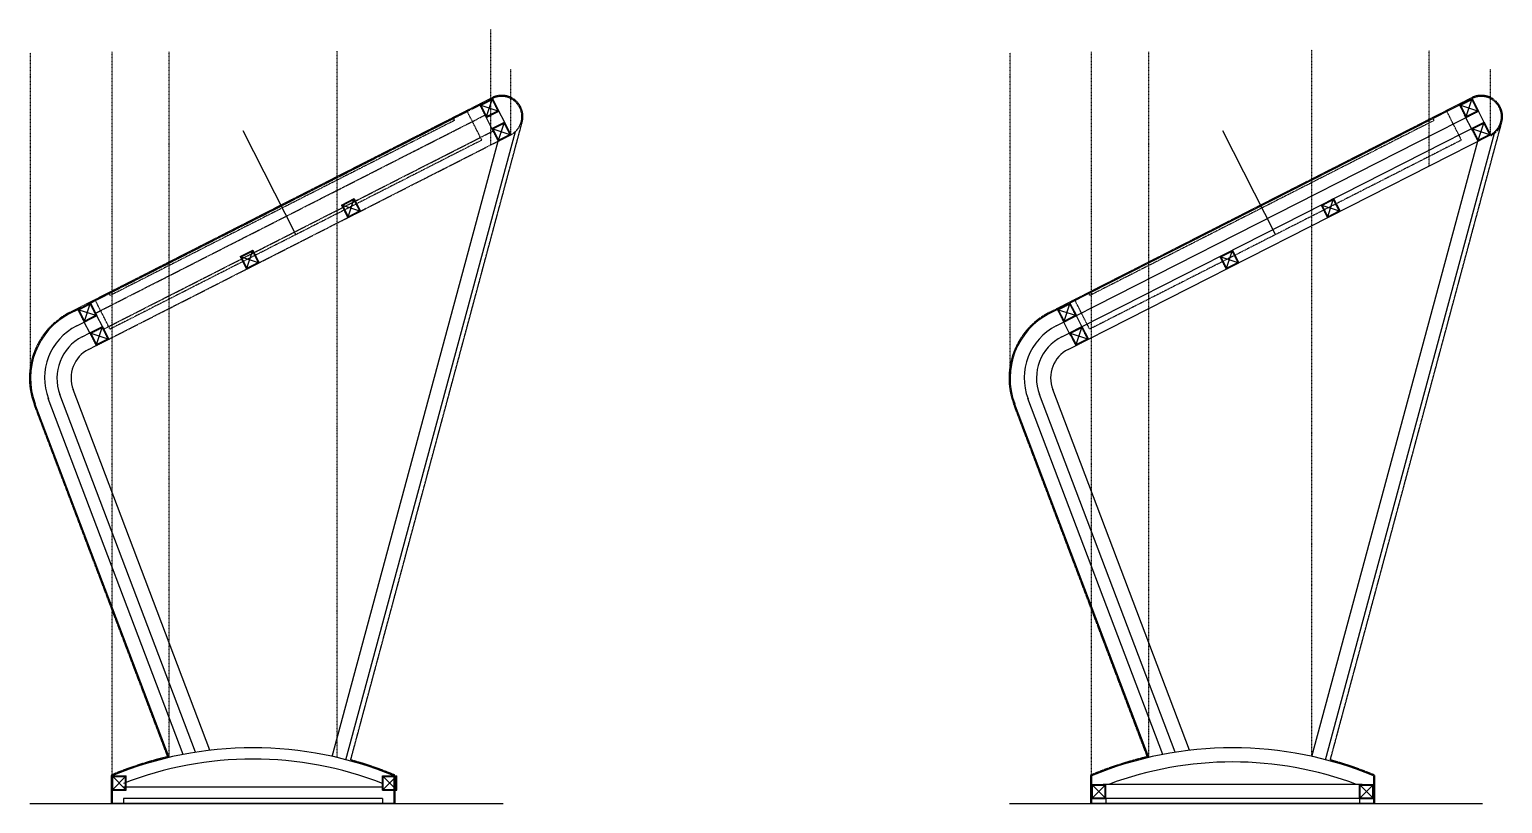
# Model space of a CAD drawing. Header units: inches. Extents: x -563637 to -547304, y -202054 to -194560.
# Drawn here: x -555809 to -553215, y -198013 to -196650 of the extents above; entities that cross this region are included whole.
import ezdxf

# ---------------------------------------------------------------- set-up
doc = ezdxf.new("R2010")
doc.units = ezdxf.units.IN
doc.header["$MEASUREMENT"] = 0
doc.linetypes.add('CENTER', pattern=[2, 1.25, -0.25, 0.25, -0.25])
doc.linetypes.add('DASHED2', pattern=[0.375, 0.25, -0.125])
doc.layers.add('TEXT', color=2, linetype='Continuous')

# ---------------------------------------------------------------- blocks, each defined once
blk = doc.blocks.new('A$C5158fd1a')
at = {"layer": 'TEXT', "color": 8, "linetype": 'DASHED2', "ltscale": 0.1}
for p, q in [((0, 0), (56.7, 0)), ((0, 0), (0, -734.6)), ((56.7, 0), (56.7, -734.6)), ((52.7, -27.1), (56.7, -27.1)), ((52.7, -27.1), (52.7, -707.5)), ((52.7, -707.5), (56.7, -707.5)), ((0, -734.6), (56.7, -734.6))]:
    blk.add_line(p, q, dxfattribs=at)
blk = doc.blocks.new('A$C97b7a0d9')
at = {"color": 3}
for p, q in [((-10, 5), (-10, -20)), ((-10, 5), (15, 5)), ((-8.8, 3.8), (-8.8, -18.8)), ((-8.8, 3.8), (13.8, 3.8)), ((13.8, 3.8), (13.8, -18.8)), ((15, 5), (15, -20)), ((-10, -20), (15, -20)), ((-8.8, -18.8), (13.8, -18.8))]:
    blk.add_line(p, q, dxfattribs=at)
at = {"layer": 'TEXT', "color": 8}
for p, q in [((-8.8, 3.8), (13.8, -18.8)), ((13.8, 3.8), (-8.8, -18.8))]:
    blk.add_line(p, q, dxfattribs=at)

msp = doc.modelspace()

# ---------------------------------------------------------------- hatches: boundary and pattern name
at = {"layer": 'TEXT'}
h = msp.add_hatch(dxfattribs=at)
h.set_pattern_fill('ANSI31', color=8, scale=5, angle=110)
h.set_pattern_definition([(155, (-1038.1741, 401.58926), (-0.2641364136, -0.5664423669), [])])
h.paths.add_polyline_path([(-554994.20174, -196773.2589), (-554984.01731, -196793.28432), (-555004.04274, -196803.46875), (-555014.22716, -196783.44332)], flags=16)
h.paths.add_polyline_path([(-554993.6792, -196771.65484), (-554982.41325, -196793.80685), (-555004.56527, -196805.07281), (-555015.83122, -196782.92079)])
h = msp.add_hatch(dxfattribs=at)
h.set_pattern_fill('ANSI31', color=8, scale=5, angle=110)
h.set_pattern_definition([(155, (686.9543, 401.58926), (-0.2641364136, -0.5664423669), [])])
h.paths.add_polyline_path([(-553269.07333, -196773.2589), (-553258.8889, -196793.28432), (-553278.91433, -196803.46875), (-553289.09875, -196783.44332)], flags=16)
h.paths.add_polyline_path([(-553268.55079, -196771.65484), (-553257.28484, -196793.80685), (-553279.43686, -196805.07281), (-553290.70281, -196782.92079)])
h = msp.add_hatch(dxfattribs=at)
h.set_pattern_fill('ANSI31', color=8, scale=5, angle=110)
h.set_pattern_definition([(155, (-1017.07316, 360.09895), (-0.2641364136, -0.5664423669), [])])
h.paths.add_polyline_path([(-554973.10082, -196814.74921), (-554962.91639, -196834.77463), (-554982.94182, -196844.95905), (-554993.12624, -196824.93363)], flags=16)
h.paths.add_polyline_path([(-554972.57829, -196813.14515), (-554961.31233, -196835.29716), (-554983.46435, -196846.56312), (-554994.7303, -196824.4111)])
h = msp.add_hatch(dxfattribs=at)
h.set_pattern_fill('ANSI31', color=8, scale=5, angle=110)
h.set_pattern_definition([(155, (708.05525, 360.09895), (-0.2641364136, -0.5664423669), [])])
h.paths.add_polyline_path([(-553247.97241, -196814.74921), (-553237.78798, -196834.77463), (-553257.81341, -196844.95905), (-553267.99783, -196824.93363)], flags=16)
h.paths.add_polyline_path([(-553247.44988, -196813.14515), (-553236.18392, -196835.29716), (-553258.33594, -196846.56312), (-553269.60189, -196824.4111)])
h = msp.add_hatch(dxfattribs=at)
h.set_pattern_fill('ANSI31', color=8, scale=5, angle=110)
h.set_pattern_definition([(155, (-1281.9659, 225.3812), (-0.2641364136, -0.5664423669), [])])
h.paths.add_polyline_path([(-555237.99353, -196949.46693), (-555227.80911, -196969.49235), (-555247.83453, -196979.67677), (-555258.01895, -196959.65135)], flags=16)
h.paths.add_polyline_path([(-555237.471, -196947.86287), (-555226.20505, -196970.01488), (-555248.35706, -196981.28084), (-555259.62302, -196959.12882)])
h = msp.add_hatch(dxfattribs=at)
h.set_pattern_fill('ANSI31', color=8, scale=5, angle=110)
h.set_pattern_definition([(155, (443.16253, 225.3812), (-0.2641364136, -0.5664423669), [])])
h.paths.add_polyline_path([(-553512.86512, -196949.46693), (-553502.6807, -196969.49235), (-553522.70612, -196979.67677), (-553532.89055, -196959.65135)], flags=16)
h.paths.add_polyline_path([(-553512.34259, -196947.86287), (-553501.07664, -196970.01488), (-553523.22865, -196981.28084), (-553534.49461, -196959.12882)])
h = msp.add_hatch(dxfattribs=at)
h.set_pattern_fill('ANSI31', color=8, scale=5, angle=110)
h.set_pattern_definition([(155, (-1460.2357, 134.7177), (-0.2641364136, -0.5664423669), [])])
h.paths.add_polyline_path([(-555416.26335, -197040.13044), (-555406.07893, -197060.15586), (-555426.10435, -197070.34028), (-555436.28877, -197050.31486)], flags=16)
h.paths.add_polyline_path([(-555415.74082, -197038.52638), (-555404.47487, -197060.67839), (-555426.62688, -197071.94435), (-555437.89284, -197049.79233)])
h = msp.add_hatch(dxfattribs=at)
h.set_pattern_fill('ANSI31', color=8, scale=5, angle=110)
h.set_pattern_definition([(155, (264.8927, 134.7177), (-0.2641364136, -0.5664423669), [])])
h.paths.add_polyline_path([(-553691.13494, -197040.13044), (-553680.95052, -197060.15586), (-553700.97594, -197070.34028), (-553711.16036, -197050.31486)], flags=16)
h.paths.add_polyline_path([(-553690.61241, -197038.52638), (-553679.34646, -197060.67839), (-553701.49847, -197071.94435), (-553712.76443, -197049.79233)])
h = msp.add_hatch(dxfattribs=at)
h.set_pattern_fill('ANSI31', color=8, scale=5, angle=110)
h.set_pattern_definition([(155, (-1746.2293, 41.4903), (-0.2641364136, -0.5664423669), [])])
h.paths.add_polyline_path([(-555702.25698, -197133.35785), (-555692.07256, -197153.38327), (-555712.09799, -197163.56769), (-555722.28241, -197143.54227)], flags=16)
h.paths.add_polyline_path([(-555701.73445, -197131.75379), (-555690.4685, -197153.9058), (-555712.62052, -197165.17176), (-555723.88647, -197143.01974)])
h = msp.add_hatch(dxfattribs=at)
h.set_pattern_fill('ANSI31', color=8, scale=5, angle=110)
h.set_pattern_definition([(155, (-21.1009, 41.4903), (-0.2641364136, -0.5664423669), [])])
h.paths.add_polyline_path([(-553977.12857, -197133.35785), (-553966.94415, -197153.38327), (-553986.96958, -197163.56769), (-553997.154, -197143.54227)], flags=16)
h.paths.add_polyline_path([(-553976.60604, -197131.75379), (-553965.34009, -197153.9058), (-553987.49211, -197165.17176), (-553998.75806, -197143.01974)])
h = msp.add_hatch(dxfattribs=at)
h.set_pattern_fill('ANSI31', color=8, scale=5, angle=110)
h.set_pattern_definition([(155, (-1725.1284, 3e-11), (-0.2641364136, -0.5664423669), [])])
h.paths.add_polyline_path([(-555681.15607, -197174.84816), (-555670.97164, -197194.87358), (-555690.99707, -197205.058), (-555701.18149, -197185.03258)], flags=16)
h.paths.add_polyline_path([(-555680.63353, -197173.2441), (-555669.36758, -197195.39611), (-555691.5196, -197206.66207), (-555702.78555, -197184.51005)])
h = msp.add_hatch(dxfattribs=at)
h.set_pattern_fill('ANSI31', color=8, scale=5, angle=110)
h.paths.add_polyline_path([(-553956.02766, -197174.84816), (-553945.84323, -197194.87358), (-553965.86866, -197205.058), (-553976.05308, -197185.03258)], flags=16)
h.paths.add_polyline_path([(-553955.50512, -197173.2441), (-553944.23917, -197195.39611), (-553966.39119, -197206.66207), (-553977.65714, -197184.51005)])

# ---------------------------------------------------------------- linework, layer by layer
at = {"color": 3}
for p, q in [((-555029.12243, -196789.68036), (-554993.6792, -196771.65484)), ((-555015.83122, -196782.92079), (-555006.81846, -196800.6424)), ((-554994.20174, -196773.2589), (-554986.2705, -196788.85392)), ((-554993.6792, -196771.65484), (-554984.66644, -196789.37645))]:
    msp.add_line(p, q, dxfattribs=at)
at = {"layer": 'TEXT', "color": 8, "linetype": 'CENTER', "ltscale": 0.1}
for p, q in [((-554996.75556, -196853.32269), (-554996.75556, -196649.91592)), ((-555807.26237, -197264.05027), (-555807.26237, -196690.88487)), ((-555663.57785, -197964.48399), (-555663.57785, -196689.18507)), ((-555563.05426, -197932.12915), (-555563.05426, -196689.26519)), ((-555267.12069, -197932.26532), (-555267.12069, -196687.98386)), ((-554082.13396, -197264.05027), (-554082.13396, -196690.88487)), ((-553938.44944, -197964.48399), (-553938.44944, -196689.18507)), ((-553837.92585, -197932.12915), (-553837.92585, -196689.26519)), ((-553550.68923, -197930.28501), (-553550.68923, -196686.00356)), ((-553344.1122, -196890.18675), (-553344.1122, -196686.77998)), ((-554961.31233, -196835.29716), (-554961.31233, -196719.80503)), ((-553236.18392, -196835.29716), (-553236.18392, -196719.80503))]:
    msp.add_line(p, q, dxfattribs=at)
at = {"layer": 'TEXT', "color": 8, "linetype": 'DASHED2'}
for p, q in [((-555737.99365, -197148.17488), (-554994.49518, -196770.05041)), ((-555701.73445, -197131.75379), (-554993.6792, -196771.65484)), ((-555038.03592, -196794.21354), (-555038.85189, -196792.60911)), ((-554012.86524, -197148.17488), (-553269.36677, -196770.05041)), ((-555692.6681, -197149.58077), (-555006.76487, -196800.74777)), ((-555243.27027, -197936.4822), (-554941.83991, -196815.09107)), ((-555062.19148, -196806.49844), (-555063.00745, -196804.89402)), ((-553518.1273, -197936.4862), (-553216.61562, -196814.7925)), ((-553337.06307, -196806.49844), (-553337.87904, -196804.89402)), ((-555678.43393, -197177.56913), (-554992.5307, -196828.73613)), ((-555669.36758, -197195.39611), (-554961.31233, -196835.29716)), ((-555668.6654, -197114.93571), (-555669.48137, -197113.33128)), ((-553943.53699, -197114.93571), (-553944.35296, -197113.33128)), ((-555565.46453, -197930.84782), (-555800.63071, -197310.10608)), ((-553840.33612, -197930.84782), (-554075.50231, -197310.10608)), ((-555665.37785, -197963.28279), (-555665.37785, -198013.28279)), ((-555165.37785, -197963.28279), (-555165.37785, -198013.28279)), ((-553940.24944, -197963.28279), (-553940.24944, -198013.28279)), ((-553440.24944, -197963.28279), (-553440.24944, -198013.28279))]:
    msp.add_line(p, q, dxfattribs=at)
at = {"layer": 'TEXT', "color": 3}
for p, q in [((-554970.32509, -196817.57555), (-554984.66644, -196789.37645)), ((-554012.04927, -197149.77931), (-553268.55079, -196771.65484)), ((-554000.78332, -197171.93133), (-553257.28484, -196793.80685)), ((-553245.19668, -196817.57555), (-553259.53803, -196789.37645)), ((-554992.47711, -196828.8415), (-555006.81846, -196800.6424)), ((-553990.94835, -197191.26962), (-553247.44988, -196813.14515)), ((-553267.3487, -196828.8415), (-553281.69005, -196800.6424)), ((-555275.81764, -197930.28501), (-554983.46435, -196846.56312)), ((-555251.64632, -197936.10241), (-554953.14201, -196829.57934)), ((-553979.6824, -197213.42164), (-553236.18392, -196835.29716)), ((-553550.68923, -197930.28501), (-553258.33594, -196846.56312)), ((-553526.4301, -197936.12534), (-553228.73168, -196832.58965)), ((-555737.17768, -197149.77931), (-555723.88647, -197143.01974)), ((-555678.38034, -197177.6745), (-555692.6681, -197149.58077)), ((-553953.25193, -197177.6745), (-553967.53969, -197149.58077)), ((-555725.91173, -197171.93133), (-555712.62052, -197165.17176)), ((-555716.07676, -197191.26962), (-555702.78555, -197184.51005)), ((-555702.78555, -197184.51005), (-555712.62052, -197165.17176)), ((-553975.45754, -197188.83508), (-553989.7453, -197160.74135)), ((-555704.81081, -197213.42164), (-555691.5196, -197206.66207)), ((-555491.46256, -197919.56363), (-555732.17839, -197284.17311)), ((-553766.33415, -197919.56363), (-554007.04998, -197284.17311)), ((-555563.05426, -197932.12915), (-555799.32243, -197308.47863)), ((-555538.46802, -197926.87722), (-555776.08208, -197299.67409)), ((-555516.71641, -197923.05335), (-555755.41873, -197292.97765)), ((-553837.92585, -197932.12915), (-554074.19402, -197308.47863)), ((-553813.24918, -197926.85974), (-554050.8688, -197299.64194)), ((-553791.67956, -197923.06785), (-554030.37519, -197293.0098)), ((-555663.57785, -197964.48399), (-555663.57785, -198013.28279)), ((-555187.17785, -197984.48399), (-555643.57785, -197984.48399)), ((-555167.17785, -197964.48399), (-555167.17785, -198013.28279)), ((-553938.44944, -197964.48399), (-553938.44944, -198013.28279)), ((-553462.04944, -197979.48399), (-553918.44944, -197979.48399)), ((-553442.04944, -197964.48399), (-553442.04944, -198013.28279)), ((-555187.17785, -198004.48399), (-555643.57785, -198004.48399)), ((-555643.57785, -198004.48399), (-555643.57785, -198013.28279)), ((-555187.17785, -198004.48399), (-555187.17785, -198013.28279)), ((-553462.04944, -198004.48399), (-553918.44944, -198004.48399)), ((-553913.44944, -198004.48399), (-553913.44944, -198013.28279)), ((-553467.04944, -198004.48399), (-553467.04944, -198013.28279))]:
    msp.add_line(p, q, dxfattribs=at)
at = {"layer": 'TEXT', "color": 2}
for p, q in [((-555339.72534, -197011.25657), (-555432.67665, -196828.48828)), ((-553614.59693, -197011.25657), (-553707.54824, -196828.48828)), ((-555165.37785, -198013.28279), (-555665.37785, -198013.28279)), ((-553440.24944, -198013.28279), (-553940.24944, -198013.28279))]:
    msp.add_line(p, q, dxfattribs=at)
at = {"layer": 'TEXT', "color": 8}
for p, q in [((-555692.82096, -197127.22061), (-555693.63693, -197125.61618)), ((-553967.69255, -197127.22061), (-553968.50852, -197125.61618))]:
    msp.add_line(p, q, dxfattribs=at)
at = {"layer": 'TEXT'}
for p, q in [((-555808.28918, -198013.28279), (-554974.99282, -198013.28279)), ((-554083.16077, -198013.28279), (-553249.86441, -198013.28279))]:
    msp.add_line(p, q, dxfattribs=at)
at = {"layer": 'TEXT', "color": 8, "linetype": 'DASHED2'}
for centre, radius, start, end in [((-554977.49577, -196803.476), 37.5, 26.95673455, 116.95673456), ((-554977.49577, -196803.476), 35.7, 26.95673455, 116.95673456), ((-553252.36736, -196803.476), 37.5, 26.95673455, 116.95673456), ((-553252.36736, -196803.476), 35.7, 26.95673455, 116.95673456), ((-554977.49577, -196803.476), 35.7, 296.95673456, 26.95673455), ((-554977.49577, -196803.476), 37.5, 341.95673456, 26.95673455), ((-553252.36736, -196803.476), 35.7, 296.95673456, 26.95673455), ((-553252.36736, -196803.476), 37.5, 296.95673456, 26.95673455), ((-555679.06237, -197264.05027), 130, 116.95673456, 200.74904512), ((-553953.93396, -197264.05027), 130, 116.95673456, 200.74904512), ((-555415.37785, -198563.28279), 650, 103.35021707, 112.61986494), ((-555415.37785, -198563.28279), 650, 67.38013506, 74.646066), ((-553690.24944, -198563.28279), 650, 103.35021707, 112.61986494), ((-553690.24944, -198563.28279), 650, 67.38013506, 74.64473582)]:
    msp.add_arc(centre, radius, start, end, dxfattribs=at)
at = {"layer": 'TEXT', "color": 3}
for centre, radius, start, end in [((-555679.06237, -197264.05027), 128.2, 116.95673456, 200.74904512), ((-553953.93396, -197264.05027), 128.2, 116.95673456, 200.74904512), ((-555679.06237, -197264.05027), 103.34777, 116.95673456, 200.74904512), ((-553953.74364, -197264.05093), 103.43477, 117.05053744, 200.71135381), ((-555679.06237, -197264.05027), 81.65223, 116.95673456, 200.74904512), ((-553954.12373, -197264.04961), 81.5658, 116.8381257, 200.79670381), ((-555679.06237, -197264.05027), 56.8, 116.95673456, 200.74904512), ((-553953.93396, -197264.05027), 56.8, 116.95673456, 200.74904512), ((-555415.37785, -198563.28279), 648.2, 67.4861648, 112.5138352), ((-555415.37785, -198563.28279), 628.2, 68.69945404, 111.30054596), ((-553690.24944, -198563.28279), 648.2, 67.4861648, 112.5138352), ((-553690.24944, -198563.28279), 623.2, 69.51698925, 110.48301075)]:
    msp.add_arc(centre, radius, start, end, dxfattribs=at)

# ---------------------------------------------------------------- block references
at = {"layer": 'TEXT', "xscale": -1}
for name, p, rotation in [('A$C5158fd1a', (-555012.33282, -196844.75303), 296.9567345563226), ('A$C5158fd1a', (-553287.20441, -196844.75303), 296.9567345563226), ('A$C97b7a0d9', (-555653.57785, -197984.48399), 180), ('A$C97b7a0d9', (-555177.17785, -197984.48399), 180), ('A$C97b7a0d9', (-553928.44944, -197999.48399), 180), ('A$C97b7a0d9', (-553457.04944, -197999.48399), 180)]:
    msp.add_blockref(name, p, dxfattribs=dict(at, rotation=rotation))
at = {"layer": 'TEXT', "xscale": -0.9940893702405921, "yscale": 0.9940893702405921, "zscale": 0.9940893702405921, "rotation": 116.9567345562826}
for p in [(-555006.89444, -196789.52841), (-553281.76603, -196789.52841), (-554985.79352, -196831.01872), (-553260.66511, -196831.01872), (-555250.68623, -196965.73644), (-553525.55782, -196965.73644), (-555428.95605, -197056.39995), (-553703.82764, -197056.39995), (-555714.94969, -197149.62736), (-553989.82128, -197149.62736), (-555693.84877, -197191.11767), (-553968.72036, -197191.11767)]:
    msp.add_blockref('A$C97b7a0d9', p, dxfattribs=at)

doc.saveas('drawing.dxf')
